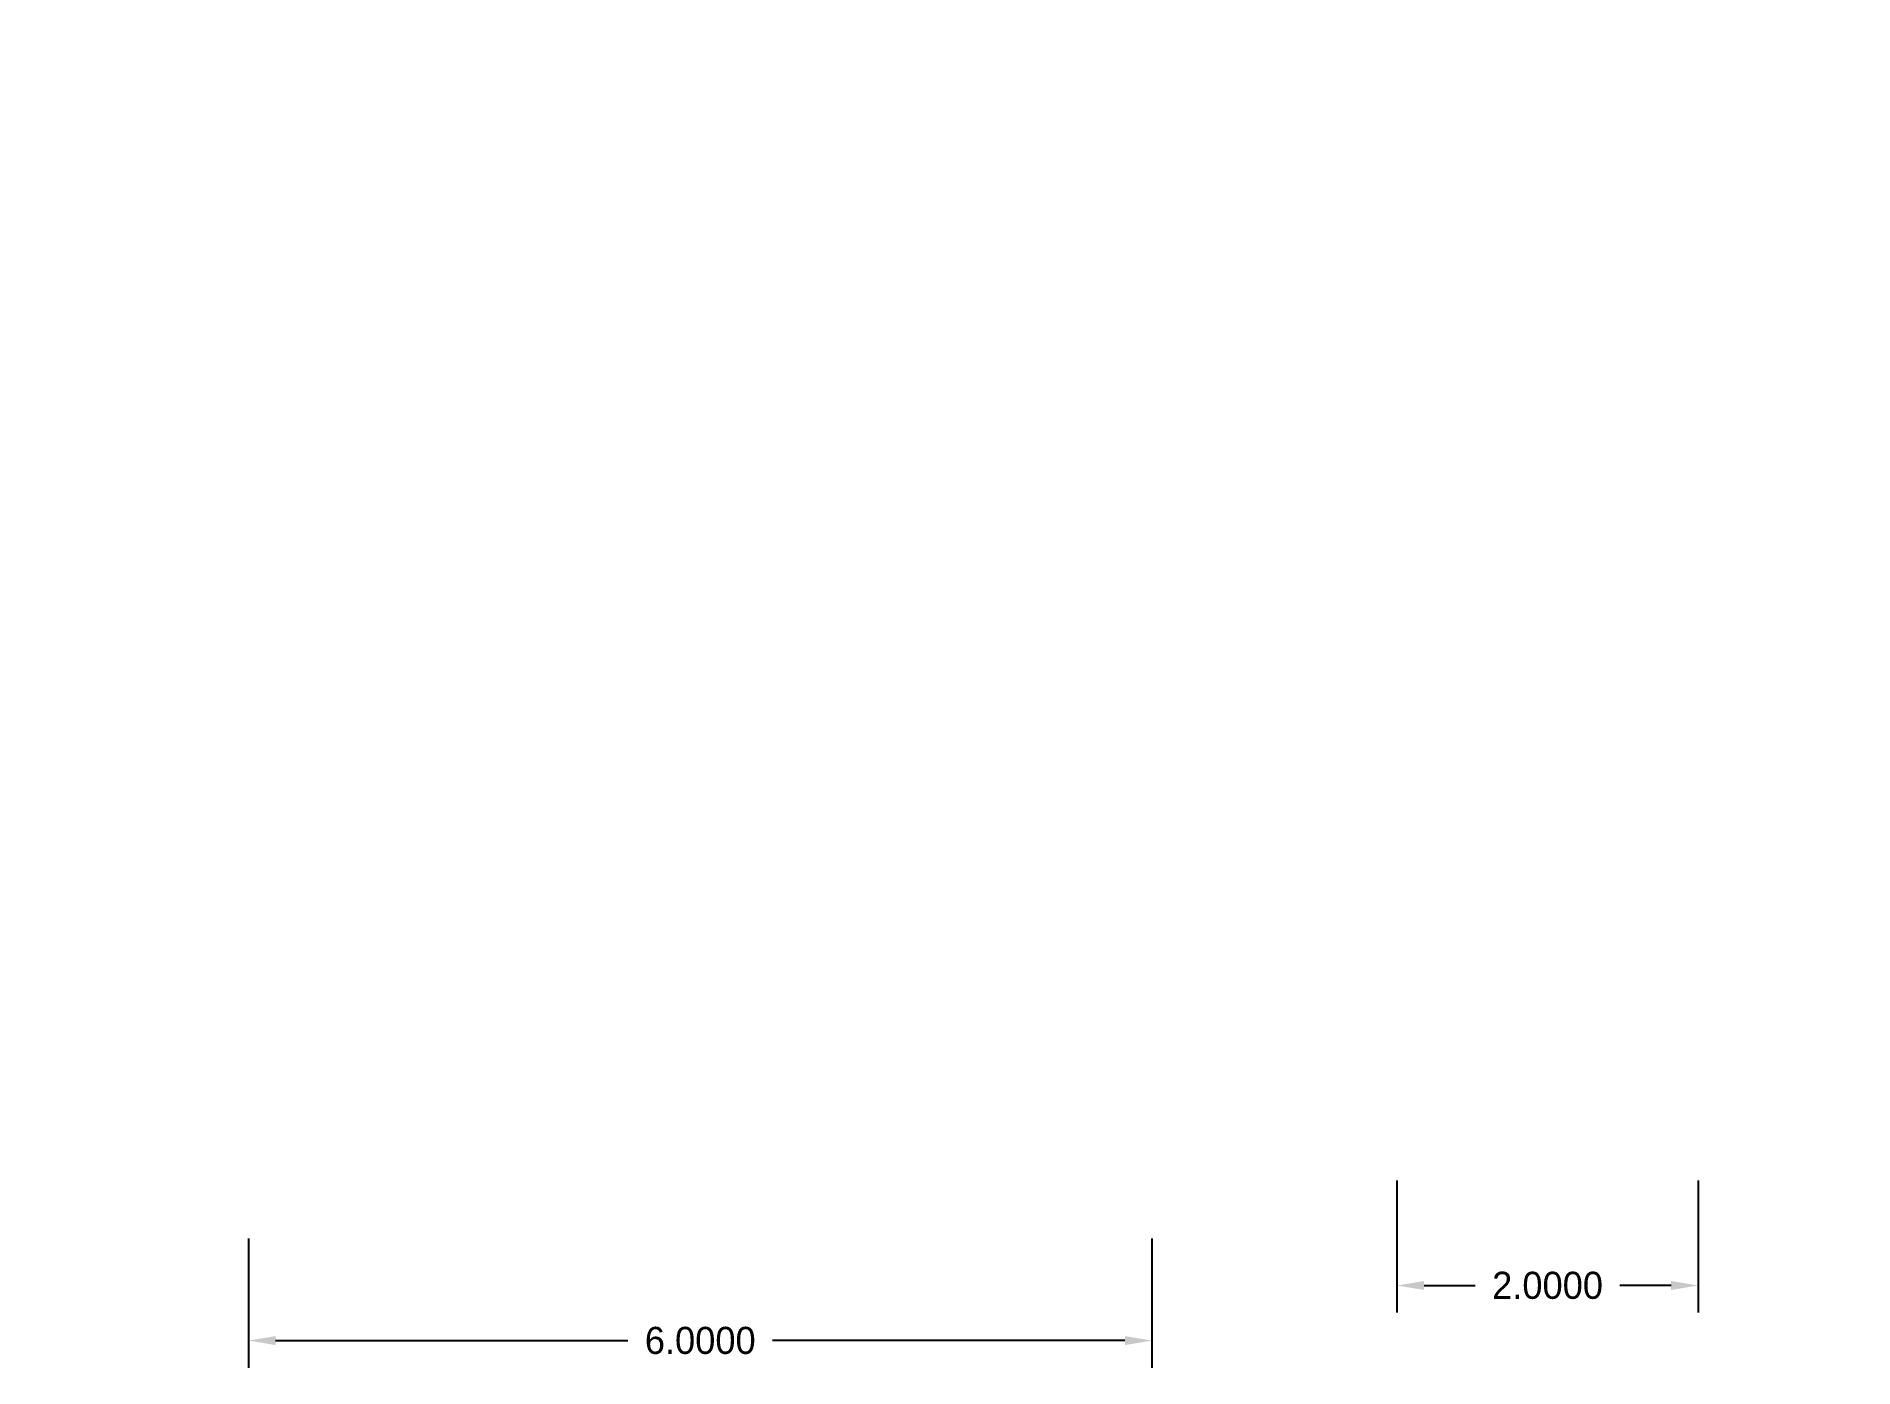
# Model space of a CAD drawing. Header units: inches. Extents: x 4.5 to 16.5, y -4.8 to 4.
import ezdxf

# ---------------------------------------------------------------- set-up
doc = ezdxf.new("R2010")
doc.units = ezdxf.units.IN
doc.header["$MEASUREMENT"] = 0
doc.layers.get('0').update_dxf_attribs({"true_color": 0xe7f0ff})
doc.dimstyles.get("Standard").update_dxf_attribs({"dimtxt": 0.18, "dimasz": 0.18, "dimexe": 0.18, "dimexo": 0.0625, "dimgap": 0.09, "dimtad": 0, "dimtih": 1, "dimtoh": 1, "dimdec": 4, "dimzin": 0, "dimdsep": 46, "dimtxsty": 'Standard', "dimcen": 0.09, "dimadec": 0, "dimazin": 0, "dimtfac": 1, "dimtdec": 4, "dimtofl": 0, "dimtmove": 0, "dimatfit": 3, "dimfxl": 1, "dimtolj": 1, "dimtzin": 0, "dimarcsym": 0})

# ---------------------------------------------------------------- blocks, each defined once
blk = doc.blocks.new('*D3')
at = {"color": 0, "lineweight": -2}
for p, q in [((5.866, -3.956), (5.866, -4.814)), ((11.866, -3.956), (11.866, -4.814)), ((6.046, -4.634), (8.386, -4.634)), ((11.686, -4.634), (9.346, -4.634))]:
    blk.add_line(p, q, dxfattribs=at)
at = {"color": 0}
for points in [[(6.046, -4.604), (6.046, -4.664), (5.866, -4.634)], [(11.686, -4.604), (11.686, -4.664), (11.866, -4.634)]]:
    blk.add_solid(points, dxfattribs=at)
at = {"layer": 'Defpoints', "color": 0}
for p in [(5.866, -3.894, -1.139), (11.866, -3.894, -1.139), (11.866, -4.634)]:
    blk.add_point(p, dxfattribs=at)
at = {"color": 0, "insert": (8.866, -4.634), "char_height": 0.18, "attachment_point": 5}
blk.add_mtext('\\A1;6.0000', dxfattribs=at)
blk = doc.blocks.new('*D6')
at = {"color": 0, "lineweight": -2}
for p, q in [((13.493, -3.57), (13.493, -4.448)), ((15.493, -3.57), (15.493, -4.448)), ((13.673, -4.268), (14.013, -4.268)), ((15.313, -4.268), (14.973, -4.268))]:
    blk.add_line(p, q, dxfattribs=at)
at = {"color": 0}
for points in [[(13.673, -4.238), (13.673, -4.298), (13.493, -4.268)], [(15.313, -4.238), (15.313, -4.298), (15.493, -4.268)]]:
    blk.add_solid(points, dxfattribs=at)
at = {"layer": 'Defpoints', "color": 0}
for p in [(13.493, -3.508, 4.945), (15.493, -3.508, 4.945), (15.493, -4.268)]:
    blk.add_point(p, dxfattribs=at)
at = {"color": 0, "insert": (14.493, -4.268), "char_height": 0.18, "attachment_point": 5}
blk.add_mtext('\\A1;2.0000', dxfattribs=at)

msp = doc.modelspace()

# ---------------------------------------------------------------- dimensions: what is measured, and where the dimension line sits
for p1, p2, distance, picture, middle in [((13.49284, -3.50767, 4.94529), (15.49284, -3.50767, 4.94529), -0.76062, '*D6', (14.49284, -4.2683)), ((5.86602, -3.89353, -1.13923), (11.86602, -3.89353, -1.13923), -0.74018, '*D3', (8.86602, -4.63371))]:
    dim = msp.add_aligned_dim(p1=p1, p2=p2, distance=distance, dimstyle='Standard')
    dim.commit()
    dim.dimension.update_dxf_attribs({"geometry": picture, "text_midpoint": middle})

doc.saveas('drawing.dxf')
